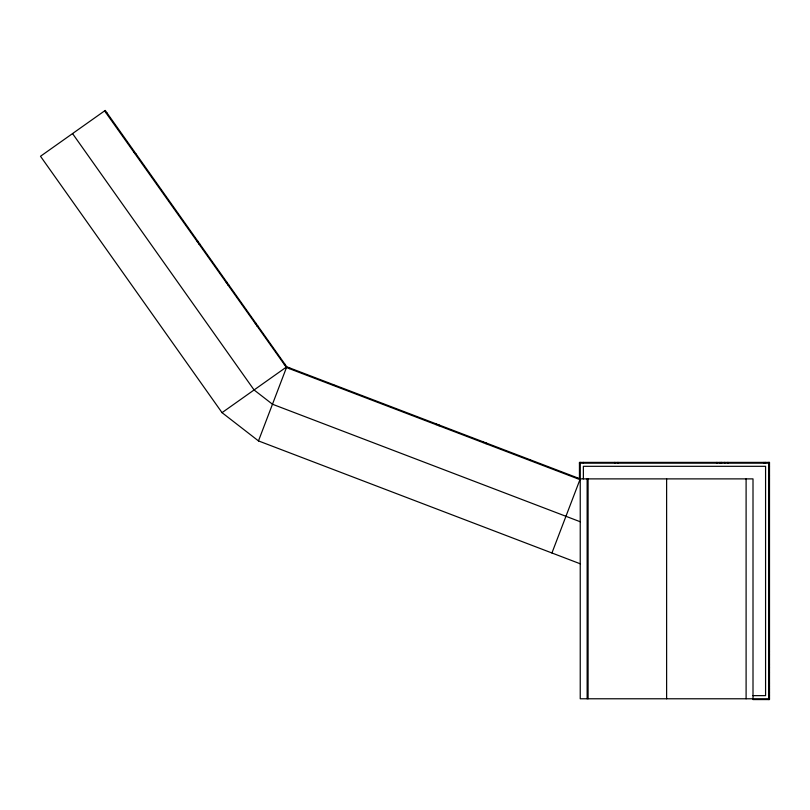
<?xml version="1.0" encoding="UTF-8"?>
<svg xmlns="http://www.w3.org/2000/svg" width="810" height="810" viewBox="0 0 810 810"><rect width="100%" height="100%" fill="white"/><g stroke="black" fill="none" stroke-linecap="round" stroke-linejoin="round"><path stroke-width="1.21" d="M258.471 440.913L286.76 366.819L105.239 110.433L40.5 156.269L222.031 412.654L258.471 440.913L580.233 563.79M289.413 368.671L289.697 367.932M333.436 385.479L333.72 384.75M436.155 424.703L436.428 423.974M439.091 425.827L439.364 425.088M483.104 442.635L483.388 441.895M486.041 443.758L486.324 443.019M530.064 460.566L530.337 459.827M577.014 478.497L577.297 477.758M551.934 552.987L580.233 478.882L286.76 366.819L222.031 412.654M106.414 113.451L107.052 113.005M133.64 151.915L134.278 151.46M135.452 154.477L136.1 154.022M197.174 241.643L197.812 241.188M198.987 244.205L199.635 243.749M226.223 282.67L226.861 282.214M228.035 285.231L228.673 284.776M255.261 323.686L255.899 323.231M257.074 326.248L257.722 325.792M284.31 364.702L284.948 364.257M579.444 463.178L769.5 463.178M768.71 466.317L769.5 466.317M768.71 475.743L769.5 475.743M768.71 478.882L769.5 478.882M768.71 651.655L769.5 651.655M768.71 654.794L769.5 654.794M768.71 664.22L769.5 664.22M768.71 667.369L769.5 667.369M768.71 667.784L769.5 667.784M768.71 672.391L769.5 672.391M768.71 683.073L769.5 683.073M768.71 686.212L769.5 686.212M768.71 688.571L769.5 688.571M768.71 689.351L769.5 689.351M768.71 692.499L769.5 692.499M753.006 695.638L765.572 695.638L765.572 466.317L583.372 466.317L583.372 478.882M768.71 695.638L769.5 695.638M769.5 698.777L580.233 698.777L580.233 462.388M580.233 479.722L286.487 367.548L104.591 110.889M580.233 521.751L272.474 404.231L254.077 389.964L72.546 133.579M768.71 462.388L768.71 699.567M765.572 462.388L765.572 463.178M764.002 462.388L764.002 463.178M746.101 478.882L746.101 698.777M727.876 462.388L727.876 463.178M724.737 462.388L724.737 463.178M721.599 462.388L721.599 463.178M720.019 462.388L720.019 463.178M716.88 462.388L716.88 463.178M666.62 478.882L666.62 698.777M617.929 462.388L617.929 463.178M614.79 462.388L614.79 463.178M588.09 478.882L588.09 698.777M587.139 478.882L587.139 698.777M583.372 462.388L583.372 463.178M769.5 462.388L579.444 462.388L579.444 478.882L753.006 478.882L753.006 699.567L769.5 699.567L769.5 462.388"/></g></svg>
